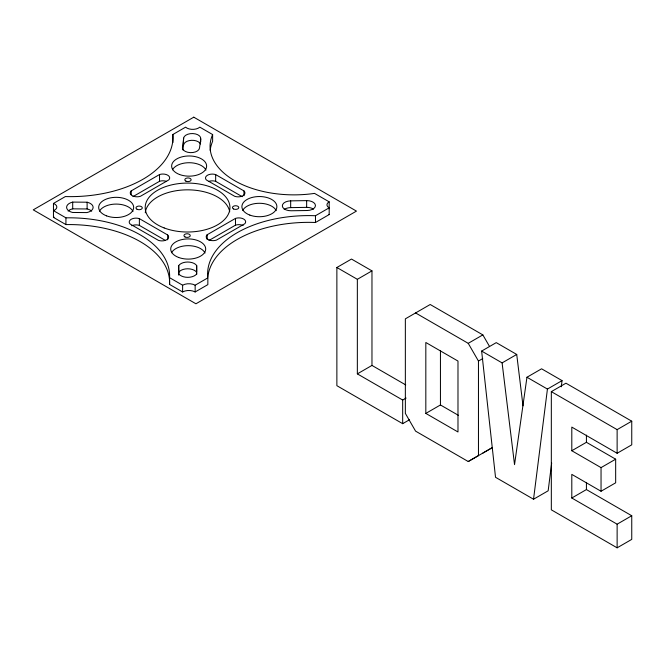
<?xml version="1.0" encoding="UTF-8"?>
<svg xmlns="http://www.w3.org/2000/svg" width="665" height="665" viewBox="0 0 665 665"><rect width="100%" height="100%" fill="white"/><g stroke="black" fill="none" stroke-linecap="round" stroke-linejoin="round"><path stroke-width="1" d="M481.635 351.07L495.525 477.287L533.538 499.232L547.428 389.067L562.05 380.621L541.584 368.801L526.963 377.246L514.535 464.619L502.1 362.891L481.635 351.07L496.256 342.633L516.722 354.453L523.006 405.833M551.667 462.99L548.16 490.795L533.538 499.232M561.277 386.797L562.05 380.621M182.41 149.243L183.648 138.112A8.57 4.946 0 0 1 192.858 133.565A8.57 4.946 0 0 1 200.739 138.877L200.739 141.778M182.958 149.974L183.648 138.112M200.739 138.877L199.5 148.079A8.57 4.946 0 0 1 190.281 152.634A8.57 4.946 0 0 1 182.41 147.314M329.183 201.844A7.074 4.081 0 0 0 329.183 207.821L315.484 215.734A101.055 58.345 0 0 0 207.846 277.87L207.846 284.628L195.153 291.96A8.944 5.162 0 0 0 182.617 291.96L169.575 284.429A100.606 58.088 0 0 0 65.935 224.595L53.466 217.397L53.466 210.639A7.423 4.289 0 0 0 53.466 203.432L65.353 196.566A102.585 59.227 0 0 0 172.842 134.513L185.585 127.156A8.504 4.913 0 0 0 199.816 127.156L212.625 134.554A83.915 48.445 0 0 0 314.545 193.39L329.183 201.844L329.183 214.571L315.484 222.484A101.055 58.345 0 0 0 207.846 276.773M131.213 190.888L159.517 174.546A6.808 3.932 0 0 1 167.705 175.186A6.808 3.932 0 0 1 168.802 179.907L140.498 196.25A6.766 3.907 0 0 1 132.227 195.668A6.766 3.907 0 0 1 131.213 190.888L131.213 194.754M132.983 196.624L159.517 181.304A6.808 3.932 0 0 1 166.616 181.429M207.172 234.745L235.485 218.403A6.808 3.932 0 0 1 243.664 219.043A6.808 3.932 0 0 1 244.77 223.764L216.457 240.107A6.766 3.907 0 0 1 208.187 239.525A6.766 3.907 0 0 1 207.172 234.745L207.172 239.575M208.943 240.481L235.485 225.161A6.808 3.932 0 0 1 243.141 225.526M53.466 210.639L65.935 217.837A100.606 58.088 0 0 1 169.575 277.679L182.617 285.202A8.944 5.162 0 0 1 195.153 285.202L207.846 277.87M409.557 419.706L402.674 423.68L336.872 385.692L336.872 267.496L351.494 259.059L371.968 270.871L371.968 365.426L405.741 384.927M336.872 267.496L357.346 279.317L371.968 270.871M357.346 279.317L357.346 373.871L371.968 365.426M415.583 312.941L468.226 343.331L482.848 334.894L489.498 346.415M357.346 373.871L402.674 400.039L406.115 398.052M482.848 334.894L430.205 304.504L405.351 318.851L405.351 413.397L415.583 431.136L468.226 461.527L478.459 455.608L478.459 361.062L482.757 358.576M502.1 362.891L516.722 354.453M425.824 413.406L457.986 431.976L457.986 361.062L425.824 342.492L425.824 413.406L440.446 404.96L458.318 415.276M551.327 391.643L565.948 383.198L631.75 421.194L631.75 444.827L617.128 453.272L571.8 427.096L571.8 450.737L601.044 467.62L615.665 459.183L615.665 482.815L601.044 491.26L571.8 474.378L571.8 498.01L617.128 524.186L631.75 515.741L631.75 539.382L617.128 547.819L551.327 509.831L551.327 391.643L617.128 429.632L631.75 421.194M468.226 461.527L492.225 447.661M482.848 453.081L492.175 447.695M571.8 450.737L586.422 442.3L615.665 459.183M571.8 498.01L586.422 489.573L631.75 515.741M290.672 200.872L306.648 200.622A8.57 4.946 0 0 1 315.451 205.435A8.57 4.946 0 0 1 307.114 210.514L291.129 210.763A8.57 4.946 0 0 1 282.334 205.951A8.57 4.946 0 0 1 290.672 200.872L290.672 207.621A8.57 4.946 0 0 0 284.213 209.475M290.672 207.621L306.648 207.372A8.57 4.946 0 0 1 313.498 209.176M72.701 202.094L87.115 202.21A9.643 5.569 0 0 1 93.133 207.447A9.643 5.569 0 0 1 86.866 212.584L72.552 212.468A9.709 5.603 0 0 1 66.591 207.247A9.709 5.603 0 0 1 72.701 202.094L72.701 208.843A9.709 5.603 0 0 0 68.121 211.029M72.701 208.843L87.115 208.96A9.643 5.569 0 0 1 91.687 211.187M243.98 190.938A6.766 3.907 0 0 1 242.966 195.71A6.766 3.907 0 0 1 234.695 196.3L206.383 179.957A6.808 3.932 0 0 1 207.488 175.236A6.808 3.932 0 0 1 215.668 174.596L243.98 190.938L243.98 195.759M208.378 181.553A6.808 3.932 0 0 1 215.668 181.346L242.21 196.674M526.963 377.246L547.428 389.067M167.68 234.986A6.766 3.907 0 0 1 166.666 239.766A6.766 3.907 0 0 1 158.395 240.348L130.091 224.005A6.808 3.932 0 0 1 131.188 219.284A6.808 3.932 0 0 1 139.376 218.644L167.68 234.986L167.68 239.816M131.712 225.768A6.808 3.932 0 0 1 139.376 225.402L165.028 240.206M468.226 343.331L478.459 361.062M178.735 275.135L178.702 265.609A9.643 5.569 0 0 1 187.646 262.027A9.643 5.569 0 0 1 196.674 265.535L196.699 274.354M178.702 265.609L178.81 273.93A9.709 5.603 0 0 0 187.871 277.347A9.709 5.603 0 0 0 196.774 273.797M617.128 429.632L617.128 453.272M617.128 524.186L617.128 547.819M601.044 467.62L601.044 491.26M586.422 435.101L586.422 442.3M586.422 482.374L586.422 489.573M440.446 350.488L440.446 404.96M402.674 400.039L402.674 423.68M315.484 215.734L315.484 222.484M306.648 200.622L306.648 207.372M235.485 218.403L235.485 225.161M215.668 174.596L215.668 181.346M212.625 134.554L212.625 141.304A83.915 48.445 0 0 0 210.207 150.406M196.674 265.535L196.674 272.293A9.643 5.569 0 0 0 187.646 268.776A9.643 5.569 0 0 0 178.702 272.359M195.153 285.202L195.153 291.96M182.617 285.202L182.617 291.96M172.842 134.513L172.842 141.263A102.585 59.227 0 0 1 172.925 142.559M169.575 277.679L169.575 284.429M159.517 174.546L159.517 181.304M139.376 218.644L139.376 225.402M87.115 202.21L87.115 208.96M65.935 217.837L65.935 224.595M53.466 203.432L53.466 210.182A7.423 4.289 0 0 1 54.256 210.514M145.269 212.8A42.369 24.464 0 0 1 186.649 189.841A42.369 24.464 0 0 1 229.708 211.753M172.435 169.808A17.498 10.1 0 0 1 189.367 162.717A17.498 10.1 0 0 1 205.967 170.074M242.692 210.373A17.498 10.1 0 0 1 259.633 203.282A17.498 10.1 0 0 1 276.224 210.63M171.504 252.75A17.498 10.1 0 0 1 188.444 245.659A17.498 10.1 0 0 1 205.036 253.016M99.476 211.162A17.498 10.1 0 0 1 116.417 204.08A17.498 10.1 0 0 1 133.008 211.428M183.648 144.862A8.57 4.946 0 0 1 191.445 140.323A8.57 4.946 0 0 1 200.489 144.014M54.106 217.131A7.423 4.289 0 0 1 53.466 217.397M329.183 214.571A7.074 4.081 0 0 1 328.859 214.388M328.859 208.785A7.074 4.081 0 0 1 329.183 208.594M193.773 117.181L33.25 209.857L195.934 303.78L356.457 211.104L193.773 117.181M179.567 174.521A17.498 10.1 0 0 0 206.599 166.624A17.498 10.1 0 0 0 181.229 157.056A17.498 10.1 0 0 0 179.567 174.521M249.824 215.086A17.498 10.1 0 0 0 276.856 207.189A17.498 10.1 0 0 0 251.486 197.621A17.498 10.1 0 0 0 249.824 215.086M178.636 257.463A17.498 10.1 0 0 0 205.668 249.566A17.498 10.1 0 0 0 180.306 239.999A17.498 10.1 0 0 0 178.636 257.463M106.608 215.876A17.498 10.1 0 0 0 133.64 207.979A17.498 10.1 0 0 0 108.27 198.411A17.498 10.1 0 0 0 106.608 215.876M164.172 227.945A42.369 24.464 0 0 0 229.857 209.043A42.369 24.464 0 0 0 168.661 185.651A42.369 24.464 0 0 0 164.172 227.945M185.909 181.154A3.167 1.829 0 0 0 191.088 180.115A3.167 1.829 0 0 0 186.94 178.045A3.167 1.829 0 0 0 185.909 181.154M233.548 208.951A3.167 1.829 0 0 0 238.727 207.912A3.167 1.829 0 0 0 234.587 205.842A3.167 1.829 0 0 0 233.548 208.951M185.036 236.964A3.167 1.829 0 0 0 190.215 235.925A3.167 1.829 0 0 0 186.067 233.856A3.167 1.829 0 0 0 185.036 236.964M137.056 209.267A3.167 1.829 0 0 0 142.235 208.228A3.167 1.829 0 0 0 138.096 206.158A3.167 1.829 0 0 0 137.056 209.267"/></g></svg>
